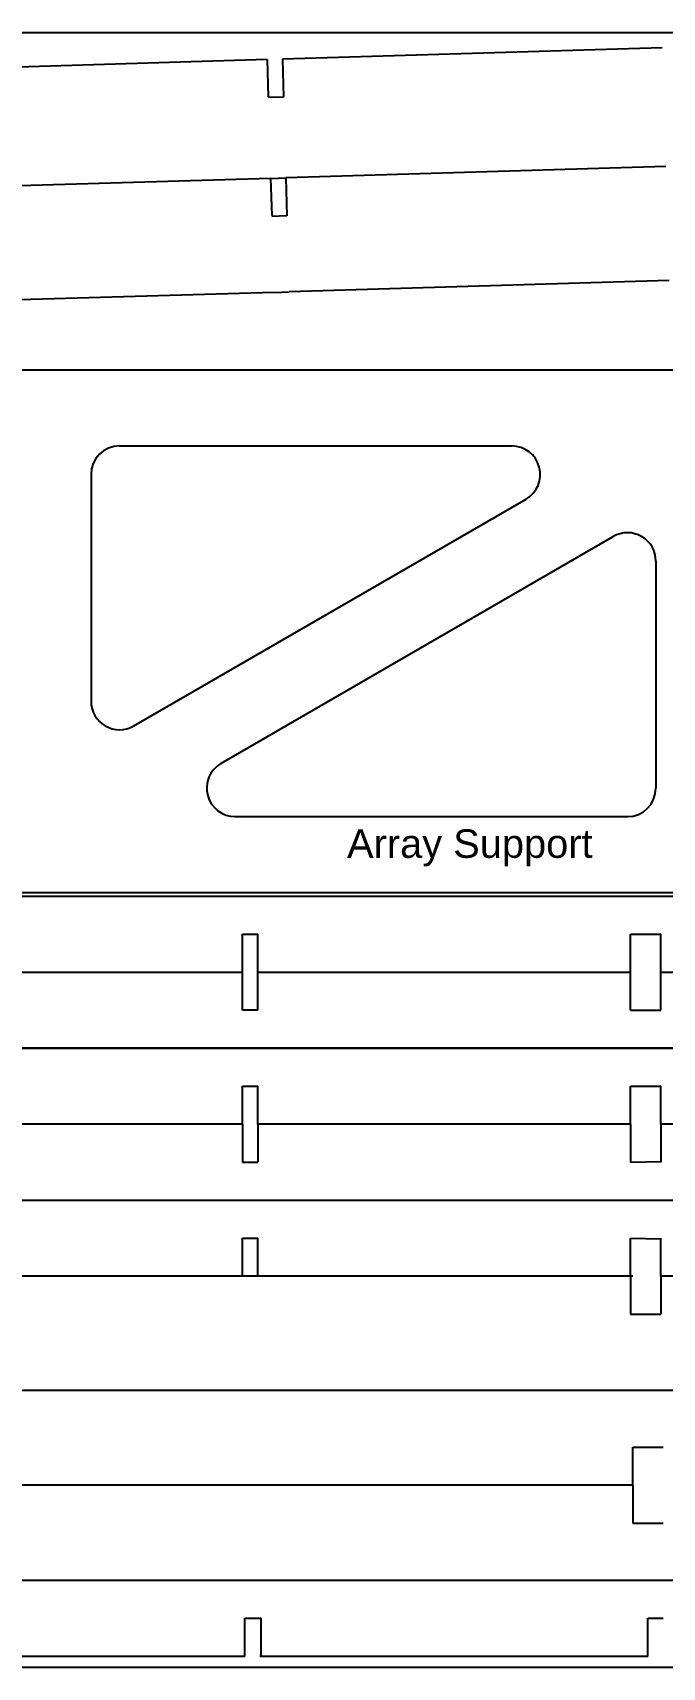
# Model space of a CAD drawing. Header units: millimetres. Extents: x -591 to -200, y 182 to 518.
# Drawn here: x -561.72 to -545.14, y 269.88 to 312.88 of the extents above; entities that cross this region are included whole.
import ezdxf

# ---------------------------------------------------------------- set-up
doc = ezdxf.new("R2010")
doc.units = ezdxf.units.MM
doc.header["$MEASUREMENT"] = 0
doc.layers.add('pic', color=7, linetype='Continuous')
doc.styles.get("Standard").update_dxf_attribs({"font": 'arial.ttf'})

msp = doc.modelspace()

# ---------------------------------------------------------------- linework, layer by layer
at = {"color": 7, "linetype": 'Continuous', "lineweight": 25}
for p, q in [((-545.1441, 312.4792), (-555.1457, 312.183)), ((-555.5455, 312.1712), (-569.5394, 311.7568)), ((-555.5455, 312.1712), (-555.5165, 311.1916)), ((-545.0531, 309.3557), (-555.0547, 309.0595)), ((-555.4545, 309.0477), (-569.4484, 308.6333)), ((-555.4545, 309.0477), (-555.4255, 308.0681)), ((-544.9644, 306.357), (-554.9659, 306.0608)), ((-555.3657, 306.049), (-569.3596, 305.6346)), ((-580.049, 304.0089), (-525.4455, 304.0089)), ((-559.4312, 302.0089), (-549.1078, 302.0089)), ((-560.1812, 301.2589), (-560.1812, 295.2917)), ((-559.0559, 294.6424), (-548.7325, 300.6095)), ((-556.762, 293.6582), (-546.4387, 299.6254)), ((-545.3134, 298.976), (-545.3134, 293.0089)), ((-556.3867, 292.2589), (-546.0634, 292.2589)), ((-580.049, 290.2589), (-525.4455, 290.2589)), ((-566.0096, 288.1685), (-556.1954, 288.1685)), ((-566.0096, 288.1685), (-556.1954, 288.1685)), ((-556.1954, 287.1685), (-556.1954, 288.1685)), ((-555.7954, 288.1685), (-545.9812, 288.1685)), ((-555.7954, 288.1685), (-545.9812, 288.1685)), ((-555.7954, 287.1685), (-555.7954, 288.1685)), ((-545.9812, 287.1685), (-545.9812, 288.1685)), ((-545.1812, 288.1685), (-535.1812, 288.1685)), ((-545.1812, 288.1685), (-535.1812, 288.1685)), ((-545.1812, 287.1685), (-545.1812, 288.1685)), ((-545.9812, 287.1685), (-545.1812, 287.1685)), ((-556.1954, 284.1685), (-566.0096, 284.1685)), ((-556.1954, 284.1685), (-566.0096, 284.1685)), ((-545.9812, 284.1685), (-555.7954, 284.1685)), ((-545.9812, 284.1685), (-555.7954, 284.1685)), ((-535.1812, 284.1685), (-545.1812, 284.1685)), ((-535.1812, 284.1685), (-545.1812, 284.1685)), ((-556.1954, 280.1685), (-566.0096, 280.1685)), ((-545.9226, 280.1685), (-565.9511, 280.1685)), ((-545.9812, 280.1685), (-555.7954, 280.1685)), ((-535.1812, 280.1685), (-545.1812, 280.1685)), ((-545.9226, 274.6685), (-565.9511, 274.6685)), ((-545.9226, 274.6685), (-565.9511, 274.6685)), ((-556.1369, 270.1685), (-566.3511, 270.1685)), ((-545.5226, 270.1685), (-555.7369, 270.1685))]:
    msp.add_line(p, q, dxfattribs=at)
for p, q in [((-555.1457, 312.183), (-555.1161, 311.1835)), ((-555.1161, 311.1835), (-555.5159, 311.1716)), ((-555.4545, 309.0477), (-555.0547, 309.0595)), ((-555.0547, 309.0595), (-555.0251, 308.0599)), ((-555.0251, 308.0599), (-555.4249, 308.0481)), ((-555.3657, 306.049), (-554.9659, 306.0608)), ((-579.3419, 290.1685), (-532.6489, 290.1685)), ((-556.1954, 288.1685), (-556.1954, 289.1685)), ((-556.1954, 289.1685), (-555.7954, 289.1685)), ((-555.7954, 288.1685), (-555.7954, 289.1685)), ((-545.9812, 288.1685), (-545.9812, 289.1685)), ((-545.9812, 289.1685), (-545.1812, 289.1685)), ((-545.1812, 288.1685), (-545.1812, 289.1685)), ((-555.7954, 287.1685), (-556.1954, 287.1685)), ((-585.5184, 286.1685), (-526.4724, 286.1685)), ((-556.1954, 284.1685), (-556.1954, 285.1685)), ((-556.1954, 285.1685), (-555.7954, 285.1685)), ((-555.7954, 284.1685), (-555.7954, 285.1685)), ((-545.9812, 284.1685), (-545.9812, 285.1685)), ((-545.9812, 285.1685), (-545.1812, 285.1685)), ((-545.1812, 284.1685), (-545.1812, 285.1685)), ((-556.1954, 284.1685), (-556.1954, 283.1685)), ((-555.7954, 284.1685), (-555.7954, 283.1685)), ((-545.9812, 284.1685), (-545.9812, 283.1685)), ((-545.1812, 284.1685), (-545.1812, 283.1685)), ((-556.1954, 283.1685), (-555.7954, 283.1685)), ((-545.9812, 283.1685), (-545.1812, 283.1889)), ((-587.2096, 282.1685), (-524.7812, 282.1685)), ((-587.2096, 282.1685), (-524.7812, 282.1685)), ((-556.1954, 280.1685), (-556.1954, 281.1685)), ((-556.1954, 281.1685), (-555.7954, 281.1685)), ((-555.7954, 280.1685), (-555.7954, 281.1685)), ((-545.9812, 280.1685), (-545.9812, 281.1685)), ((-545.9812, 281.1685), (-545.1812, 281.1481)), ((-545.1812, 280.1685), (-545.1812, 281.1685)), ((-545.9812, 280.1685), (-545.9812, 279.1685)), ((-545.1812, 280.1685), (-545.1812, 279.1685)), ((-545.9812, 279.1685), (-545.1812, 279.1685)), ((-588.8341, 277.1685), (-523.0396, 277.1685)), ((-586.9327, 277.1685), (-524.9411, 277.1685)), ((-545.9226, 274.6685), (-545.9226, 275.6685)), ((-545.9226, 275.6685), (-545.1226, 275.6685)), ((-545.9226, 274.6685), (-545.9226, 273.6685)), ((-545.9226, 273.6685), (-545.1226, 273.6685)), ((-586.9327, 272.1685), (-524.9411, 272.1685)), ((-582.2352, 272.1685), (-529.6385, 272.1685)), ((-556.1369, 270.1685), (-556.1369, 271.1685)), ((-556.1369, 271.1685), (-555.7072, 271.1685)), ((-555.7072, 270.1685), (-555.7072, 271.1685)), ((-545.5226, 270.1685), (-545.5226, 271.1685)), ((-545.5226, 271.1685), (-545.1226, 271.1685))]:
    msp.add_line(p, q)
for centre, start, end in [((-559.4312, 301.2589), 90, 180), ((-549.1078, 301.2589), 300.02891, 90), ((-546.0634, 298.976), 0, 120.02891), ((-559.4312, 295.2917), 180, 300.02891), ((-556.3867, 293.0089), 120.02891, 270), ((-546.0634, 293.0089), 270, 0)]:
    msp.add_arc(centre, 0.75, start, end, dxfattribs=at)
msp.add_open_spline([(-532.6489, 286.1685), (-547.5025, 286.1685), (-562.3561, 286.1685), (-577.2096, 286.1685), (-577.2096, 286.1685), (-577.2096, 286.1685), (-577.2096, 286.1685), (-577.6607, 286.1685), (-578.1118, 286.1685), (-578.5629, 286.1685), (-578.8226, 286.1685), (-579.0822, 286.1685), (-579.3419, 286.1685)], degree=3, knots=[3375.7670673, 3375.7670673, 3375.7670673, 3375.7670673, 3376.8989098, 3376.8989098, 3376.8989098, 3376.8989098, 3376.8989098, 3376.8989098, 3376.9332825, 3376.9332825, 3376.9332825, 3376.9530696, 3376.9530696, 3376.9530696, 3376.9530696], dxfattribs=at)
at = {"layer": 'pic', "color": 1}
msp.add_lwpolyline([(-591.4244, 269.8799), (-477.9244, 269.8799), (-477.9244, 312.8799), (-591.4244, 312.8799)], close=True, dxfattribs=at)

# ---------------------------------------------------------------- texts
at = {"insert": (-553.4428, 291.9234), "char_height": 0.75, "attachment_point": 1}
msp.add_mtext_dynamic_manual_height_columns('Array Support', width=23.183096, gutter_width=1, heights=[0], dxfattribs=at)

doc.saveas('drawing.dxf')
